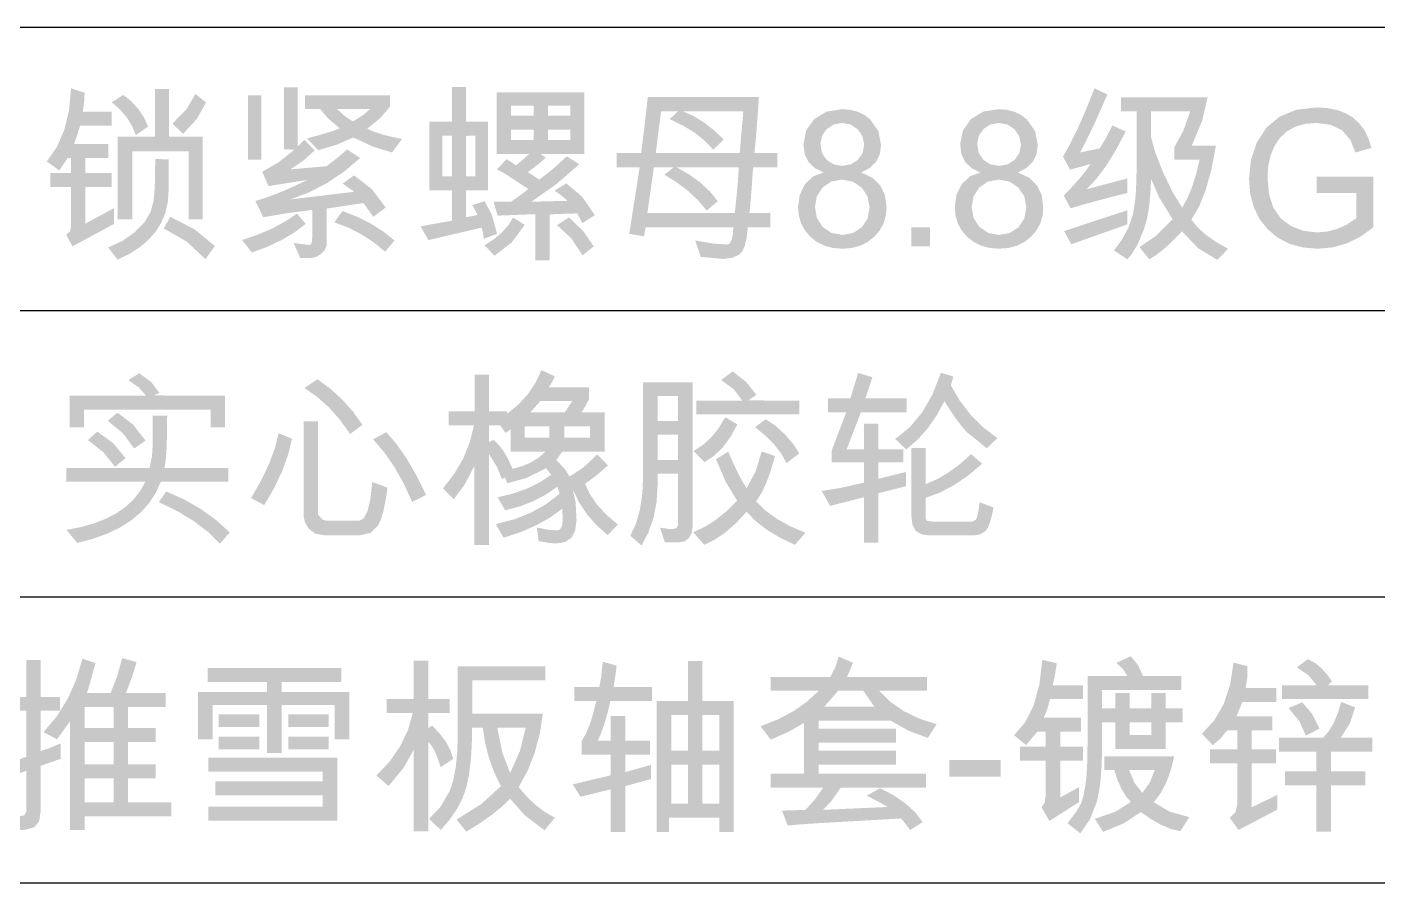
# Model space of a CAD drawing. Extents: x 3 to 592, y 5 to 207.
# Drawn here: x 418 to 435.48, y 93.98 to 105.06 of the extents above; entities that cross this region are included whole.
import ezdxf

# ---------------------------------------------------------------- set-up
doc = ezdxf.new("R2010")
doc.units = 0
doc.layers.get('0').update_dxf_attribs({"linetype": 'CONTINUOUS'})

msp = doc.modelspace()

# ---------------------------------------------------------------- hatches: boundary and pattern name
h = msp.add_hatch(color=7)
h.paths.add_polyline_path([(419.122689, 102.507772), (418.586356, 102.218384), (418.505328, 102.368866), (418.552456, 102.4069), (418.568166, 102.468085), (418.568166, 102.988983), (418.298622, 102.988983), (418.298622, 103.168679), (418.568166, 103.168679), (418.568166, 103.36381), (418.527376, 103.36381), (418.414928, 103.201201), (418.254525, 103.316956), (418.385077, 103.504757), (418.480799, 103.725062), (418.541794, 103.977924), (418.568166, 104.263393), (418.744004, 104.206618), (418.737803, 104.091827), (418.719199, 103.959673), (419.094025, 103.959673), (419.094025, 103.778875), (418.685575, 103.778875), (418.609507, 103.544608), (419.050479, 103.544608), (419.050479, 103.36381), (418.753374, 103.36381), (418.753374, 103.168679), (419.094025, 103.168679), (419.094025, 102.988983), (418.753374, 102.988983), (418.753374, 102.512733), (419.122689, 102.712824)])
h.paths.add_polyline_path([(420.273075, 102.566752), (420.088418, 102.566752), (420.088418, 103.448145), (419.35916, 103.448145), (419.35916, 102.566752), (419.1734, 102.566752), (419.1734, 103.636661), (419.653509, 103.636661), (419.653509, 104.256227), (419.837615, 104.256227), (419.837615, 103.636661), (420.273075, 103.636661)])
h.paths.add_polyline_path([(420.314967, 104.080389), (420.196869, 103.868309), (420.018414, 103.675246), (419.879507, 103.806435), (420.060099, 103.989921), (420.178266, 104.191184)])
h.paths.add_polyline_path([(419.565315, 103.768953), (419.405462, 103.658158), (419.36009, 103.772691), (419.293428, 103.881538), (419.205474, 103.984805), (419.09623, 104.082594), (419.245058, 104.179057), (419.351297, 104.092654), (419.44012, 103.995502), (419.511476, 103.887602)])
h.paths.add_polyline_path([(419.830449, 102.937169), (419.820141, 102.790847), (419.78922, 102.654499), (419.737693, 102.528124), (419.665567, 102.411723), (419.572847, 102.305295), (419.459542, 102.208841), (419.325655, 102.122361), (419.171196, 102.045854), (419.048275, 102.204053), (419.234241, 102.289767), (419.396643, 102.405246), (419.522182, 102.535057), (419.597285, 102.664869), (419.635663, 102.807151), (419.651304, 102.974652), (419.65847, 103.349478), (419.830449, 103.344517)])
h.paths.add_polyline_path([(420.429069, 102.223345), (420.307802, 102.05302), (420.066231, 102.278673), (419.767611, 102.450997), (419.853049, 102.600376), (420.164417, 102.440386)])
h = msp.add_hatch(color=7)
h.paths.add_polyline_path([(422.640002, 102.722195), (422.479599, 102.600376), (422.352268, 102.77897), (421.874364, 102.707863), (421.874364, 102.223345), (421.84701, 102.163814), (421.794438, 102.114204), (421.737318, 102.0812), (421.696322, 102.070107), (421.533162, 102.070107), (421.447724, 102.263033), (421.537339, 102.25082), (421.602822, 102.242224), (421.644223, 102.237143), (421.661595, 102.235472), (421.682197, 102.259519), (421.689156, 102.331935), (421.689156, 102.689673), (421.386401, 102.651708), (421.056361, 102.595967), (420.953283, 102.805428), (421.101379, 102.852437), (421.263687, 102.914018), (421.440153, 102.990068), (421.630727, 103.080485), (421.124711, 102.998354), (421.041478, 103.184113), (421.248528, 103.302762), (421.459299, 103.470194), (421.324251, 103.474604), (421.324251, 104.277724), (421.498987, 104.277724), (421.498987, 103.507125), (421.58663, 103.596422), (421.721126, 103.460272), (421.583805, 103.335009), (421.406382, 103.215533), (421.874364, 103.25522), (422.024501, 103.372284), (422.141152, 103.472399), (422.308722, 103.361605), (422.101301, 103.18612), (421.881737, 103.038386), (421.65008, 102.918453), (421.406382, 102.826375), (422.234308, 102.925042), (422.083275, 103.030875), (422.231552, 103.13726), (422.462649, 102.956599)])
h.paths.add_polyline_path([(422.851118, 103.608549), (422.722133, 103.433814), (422.477394, 103.50809), (422.221079, 103.627842), (422.016853, 103.5382), (421.766326, 103.463028), (421.621356, 103.615715), (421.783922, 103.659631), (421.908608, 103.696261), (421.995365, 103.725553), (422.044138, 103.747455), (421.890763, 103.87768), (421.791131, 103.997156), (421.594347, 103.997156), (421.594347, 104.174096), (422.696226, 104.174096), (422.696226, 104.028024), (422.57048, 103.879609), (422.401326, 103.74029), (422.482768, 103.703815), (422.584881, 103.669665), (422.707664, 103.637893)])
h.paths.add_polyline_path([(422.440462, 103.997156), (422.007207, 103.997156), (422.113936, 103.901658), (422.216118, 103.835099), (422.358676, 103.925636)])
h.paths.add_polyline_path([(421.032107, 103.342312), (420.857372, 103.342312), (420.857372, 104.174096), (421.032107, 104.174096)])
h.paths.add_polyline_path([(422.754104, 102.294452), (422.633388, 102.149482), (422.481157, 102.272774), (422.320504, 102.377203), (422.151479, 102.462719), (421.974134, 102.52927), (422.080519, 102.675342), (422.27359, 102.600402), (422.450177, 102.511975), (422.610331, 102.410009)])
h.paths.add_polyline_path([(421.605371, 102.509977), (421.459842, 102.399923), (421.295244, 102.301342), (421.111525, 102.214336), (420.908635, 102.139009), (420.781304, 102.300515), (420.986882, 102.370588), (421.173701, 102.450997), (421.341813, 102.541741), (421.49127, 102.64282)])
h = msp.add_hatch(color=7)
h.paths.add_polyline_path([(424.081439, 102.380993), (423.90946, 102.317052), (423.896575, 102.400974), (423.88245, 102.460919), (423.192329, 102.300515), (423.090354, 102.477455), (423.496048, 102.551318), (423.496048, 102.944335), (423.206109, 102.944335), (423.206109, 103.830689), (423.496048, 103.830689), (423.496048, 104.280481), (423.677949, 104.280481), (423.677949, 103.830689), (423.965133, 103.830689), (423.965133, 102.944335), (423.677949, 102.944335), (423.677949, 102.595967), (423.775032, 102.61333), (423.826226, 102.625732), (423.791086, 102.700146), (423.758427, 102.751409), (423.921035, 102.803224), (424.01488, 102.622907)])
h.paths.add_polyline_path([(423.798114, 103.125133), (423.798114, 103.650993), (423.677949, 103.648237), (423.677949, 103.125133)])
h.paths.add_polyline_path([(423.496048, 103.125133), (423.496048, 103.650993), (423.37423, 103.650993), (423.37423, 103.125133)])
h.paths.add_polyline_path([(425.346478, 102.623527), (425.186074, 102.519899), (425.165817, 102.553523), (425.118275, 102.645025), (424.761087, 102.633449), (424.761087, 102.037586), (424.578084, 102.037586), (424.578084, 102.635654), (424.088605, 102.616362), (424.035137, 102.796058), (424.262238, 102.796058), (424.347814, 102.856623), (424.413546, 102.904372), (424.459435, 102.939305), (424.48548, 102.961422), (424.468005, 102.972068), (424.432908, 102.994909), (424.380137, 103.029945), (424.309642, 103.077178), (424.172734, 103.165165), (424.079234, 103.215533), (424.20436, 103.347273), (424.327281, 103.267347), (424.438971, 103.360433), (424.49485, 103.413419), (424.077029, 103.413419), (424.077029, 104.211579), (425.211982, 104.211579), (425.211982, 103.413419), (424.640922, 103.413419), (424.712029, 103.36877), (424.682677, 103.34015), (424.634308, 103.298973), (424.566922, 103.24529), (424.480519, 103.179152), (424.626591, 103.08269), (424.796158, 103.212983), (424.98433, 103.384204), (425.144182, 103.280576), (424.833159, 103.012272), (424.524616, 102.796058), (424.9937, 102.808185), (424.893999, 102.891349), (424.826131, 102.939374), (424.977164, 103.033632), (425.182905, 102.859999)])
h.paths.add_polyline_path([(425.03008, 103.907859), (425.03008, 104.040151), (424.738488, 104.040151), (424.738488, 103.907859)])
h.paths.add_polyline_path([(424.556587, 103.907859), (424.556587, 104.040151), (424.259482, 104.040151), (424.259482, 103.907859)])
h.paths.add_polyline_path([(425.03008, 103.594218), (425.03008, 103.72706), (424.738488, 103.72706), (424.738488, 103.594218)])
h.paths.add_polyline_path([(424.556587, 103.594218), (424.556587, 103.72706), (424.259482, 103.72706), (424.259482, 103.594218)])
h.paths.add_polyline_path([(425.332146, 102.218384), (425.186074, 102.102629), (425.04014, 102.324769), (424.856999, 102.492338), (425.011339, 102.593211), (425.194067, 102.418613)])
h.paths.add_polyline_path([(424.439178, 102.496748), (424.269679, 102.268476), (424.047264, 102.097668), (423.919382, 102.232716), (424.041028, 102.312108), (424.143037, 102.398218), (424.22541, 102.49115), (424.288145, 102.591006)])
h = msp.add_hatch(color=7)
h.paths.add_polyline_path([(432.235971, 102.909057), (432.01769, 102.854177), (431.82256, 102.80281), (431.650581, 102.754958), (431.501753, 102.710619), (431.414109, 102.875433), (431.527909, 102.994702), (431.623778, 103.102809), (431.701766, 103.199754), (431.761926, 103.285537), (431.496792, 103.210572), (431.404739, 103.379795), (431.501262, 103.553746), (431.601454, 103.758962), (431.705263, 103.995494), (431.812638, 104.263393), (431.978003, 104.184018), (431.876613, 103.951999), (431.784113, 103.749591), (431.7005, 103.576846), (431.625776, 103.433814), (431.880437, 103.487833), (431.959468, 103.618815), (432.0447, 103.783284), (432.214474, 103.705012), (432.0925, 103.471116), (431.967943, 103.268794), (431.840698, 103.097995), (431.710663, 102.958666), (432.235971, 103.097573)])
h.paths.add_polyline_path([(433.5418, 102.188067), (433.400689, 102.043649), (433.153814, 102.193855), (432.943732, 102.413514), (432.826745, 102.29173), (432.717251, 102.190823), (432.615302, 102.110587), (432.52095, 102.050815), (432.394721, 102.208462), (432.613967, 102.359013), (432.822464, 102.569508), (432.650485, 102.848974), (432.544652, 103.090407), (432.534317, 102.89848), (432.518194, 102.727018), (432.491322, 102.57602), (432.453701, 102.445485), (432.370192, 102.242707), (432.291644, 102.114756), (432.237625, 102.050815), (432.063441, 102.16657), (432.167965, 102.306716), (432.249752, 102.457612), (432.306734, 102.624216), (432.338497, 102.811492), (432.34686, 102.920942), (432.352898, 103.051684), (432.356558, 103.203716), (432.35779, 103.377039), (432.35779, 103.966839), (432.156596, 103.966839), (432.156596, 104.146535), (433.274461, 104.146535), (433.205766, 103.845641), (433.070511, 103.522008), (433.383602, 103.522008), (433.324062, 103.21195), (433.251241, 102.94902), (433.165088, 102.733219), (433.06555, 102.564547), (433.149266, 102.462237), (433.256546, 102.365352), (433.387391, 102.273945)])
h.paths.add_polyline_path([(433.172486, 103.342312), (432.845615, 103.342312), (432.845615, 103.502716), (432.958063, 103.706459), (433.050667, 103.966839), (432.541896, 103.966839), (432.541896, 103.638866), (432.59812, 103.434641), (432.695685, 103.184113), (432.81709, 102.931174), (432.945937, 102.71999), (433.013426, 102.840715), (433.073681, 102.984642), (433.126701, 103.151824)])
h.paths.add_polyline_path([(432.235971, 102.502811), (431.511674, 102.245945), (431.418519, 102.41627), (431.66151, 102.49698), (431.878715, 102.56875), (432.070185, 102.631529), (432.235971, 102.685264)])
h = msp.add_hatch(color=7)
h.paths.add_polyline_path([(427.706239, 103.240889), (427.394252, 103.240889), (427.380712, 103.044613), (427.368207, 102.880738), (427.356735, 102.749213), (427.346296, 102.649986), (427.618045, 102.649986), (427.618045, 102.463124), (427.325901, 102.463124), (427.310484, 102.331228), (427.287316, 102.228995), (427.256293, 102.156321), (427.217312, 102.113102), (427.123536, 102.070176), (427.014464, 102.055776), (426.71791, 102.082234), (426.64515, 102.294452), (426.873767, 102.255522), (427.063522, 102.242638), (427.091841, 102.256392), (427.113959, 102.29769), (427.129875, 102.366584), (427.13959, 102.463124), (426.002984, 102.463124), (425.981487, 102.349573), (425.791318, 102.380993), (425.925814, 103.240889), (425.62926, 103.240889), (425.62926, 103.428853), (425.945107, 103.428853), (425.9901, 103.778117), (426.030545, 104.152599), (427.469217, 104.152599), (427.452267, 103.90518), (427.436971, 103.702049), (427.423328, 103.543256), (427.411339, 103.428853), (427.706239, 103.428853)])
h.paths.add_polyline_path([(427.267472, 103.964634), (426.490259, 103.964634), (426.62379, 103.904698), (426.755669, 103.824143), (426.885893, 103.723021), (427.014464, 103.601383), (426.878314, 103.470194), (426.769897, 103.583882), (426.639776, 103.687648), (426.48795, 103.781493), (426.314421, 103.865415), (426.421357, 103.964634), (426.202524, 103.964634), (426.135276, 103.428853), (427.22117, 103.428853)])
h.paths.add_polyline_path([(427.20739, 103.240889), (426.406474, 103.240889), (426.570495, 103.146536), (426.713639, 103.042106), (426.835905, 102.927652), (426.937294, 102.803224), (426.793978, 102.682507), (426.684028, 102.81231), (426.555991, 102.932966), (426.409971, 103.044423), (426.24607, 103.146631), (426.367338, 103.240889), (426.10992, 103.240889), (426.025584, 102.649986), (427.158331, 102.649986), (427.18057, 102.874167), (427.19609, 103.047343), (427.204995, 103.169566)])
h = msp.add_hatch(color=7)
h.dxf.hatch_style = 2
h.paths.add_polyline_path([(435.421453, 102.465329), (435.253178, 102.343872), (435.077357, 102.257245), (434.893889, 102.205344), (434.702668, 102.188067), (434.511888, 102.203484), (434.340589, 102.249803), (434.188824, 102.327129), (434.056644, 102.435563), (433.949252, 102.569732), (433.872607, 102.724262), (433.826658, 102.899256), (433.811353, 103.094816), (433.836296, 103.337007), (433.911675, 103.562247), (434.036111, 103.754208), (434.207677, 103.897386), (434.424718, 103.986683), (434.685581, 104.016448), (434.824789, 104.008197), (434.949682, 103.983513), (435.060209, 103.942499), (435.156319, 103.885259), (435.237649, 103.811689), (435.304664, 103.721686), (435.357314, 103.615353), (435.395546, 103.492794), (435.18884, 103.433814), (435.120696, 103.600419), (435.014105, 103.719895), (434.869067, 103.791828), (434.685581, 103.815806), (434.537778, 103.80361), (434.409353, 103.767023), (434.300255, 103.706045), (434.210433, 103.620676), (434.140343, 103.515566), (434.090406, 103.395367), (434.06052, 103.260078), (434.050581, 103.109699), (434.069736, 102.893072), (434.127751, 102.716132), (434.224145, 102.578397), (434.358159, 102.479109), (434.517322, 102.419095), (434.690542, 102.399183), (434.824599, 102.410552), (434.953954, 102.444658), (435.078658, 102.501502), (435.198762, 102.581084), (435.198762, 102.909057), (434.685581, 102.909057), (434.685581, 103.120172), (435.421453, 103.120172)])
h = msp.add_hatch(color=7)
h.paths.add_polyline_path([(428.794898, 103.174743), (428.937508, 103.106435), (429.0395, 103.008207), (429.100771, 102.880109), (429.121218, 102.722195), (429.111193, 102.612839), (429.081117, 102.51294), (429.030991, 102.422446), (428.960814, 102.341305), (428.874928, 102.274109), (428.777673, 102.226239), (428.669049, 102.197593), (428.549056, 102.188067), (428.427712, 102.197688), (428.318304, 102.226583), (428.220782, 102.274806), (428.135094, 102.342408), (428.065003, 102.424349), (428.015067, 102.516316), (427.98518, 102.618205), (427.975241, 102.729912), (427.997566, 102.886595), (428.064538, 103.022607), (428.16982, 103.12348), (428.306522, 103.174743), (428.192213, 103.232267), (428.110565, 103.309722), (428.061575, 103.411464), (428.045246, 103.537442), (428.079628, 103.716725), (428.183049, 103.863762), (428.342075, 103.96174), (428.544095, 103.9944), (428.651987, 103.985933), (428.749079, 103.960569), (428.835318, 103.918358), (428.910654, 103.859352), (429.015109, 103.709973), (429.050111, 103.532481), (429.034109, 103.412704), (428.98617, 103.313856), (428.906399, 103.235988)])
h.paths.add_polyline_path([(428.549056, 103.260181), (428.659368, 103.279611), (428.75025, 103.337902), (428.811021, 103.42527), (428.831279, 103.532481), (428.810608, 103.64238), (428.748596, 103.733675), (428.65675, 103.795204), (428.5463, 103.815806), (428.434679, 103.795549), (428.344556, 103.734777), (428.285024, 103.646721), (428.265181, 103.544608), (428.285507, 103.426855), (428.34676, 103.3368), (428.438193, 103.279267)])
h.paths.add_polyline_path([(428.549056, 102.366661), (428.687136, 102.39119), (428.800411, 102.465329), (428.876065, 102.579086), (428.901283, 102.722195), (428.875307, 102.865993), (428.797655, 102.981266), (428.682244, 103.057196), (428.544095, 103.08269), (428.403122, 103.056645), (428.291088, 102.97851), (428.218189, 102.863582), (428.194074, 102.727156), (428.218947, 102.586114), (428.293844, 102.47029), (428.407601, 102.39243)])
h = msp.add_hatch(color=7)
h.paths.add_polyline_path([(430.823162, 103.174743), (430.965772, 103.106435), (431.067764, 103.008207), (431.129035, 102.880109), (431.149481, 102.722195), (431.139456, 102.612839), (431.10938, 102.51294), (431.059254, 102.422446), (430.989078, 102.341305), (430.903192, 102.274109), (430.805936, 102.226239), (430.697313, 102.197593), (430.57732, 102.188067), (430.455975, 102.197688), (430.346567, 102.226583), (430.249045, 102.274806), (430.163357, 102.342408), (430.093267, 102.424349), (430.04333, 102.516316), (430.013444, 102.618205), (430.003505, 102.729912), (430.025829, 102.886595), (430.092802, 103.022607), (430.198084, 103.12348), (430.334785, 103.174743), (430.220477, 103.232267), (430.138828, 103.309722), (430.089839, 103.411464), (430.073509, 103.537442), (430.107891, 103.716725), (430.211313, 103.863762), (430.370339, 103.96174), (430.572359, 103.9944), (430.680251, 103.985933), (430.777342, 103.960569), (430.863582, 103.918358), (430.938917, 103.859352), (431.043372, 103.709973), (431.078375, 103.532481), (431.062372, 103.412704), (431.014434, 103.313856), (430.934662, 103.235988)])
h.paths.add_polyline_path([(430.57732, 103.260181), (430.687632, 103.279611), (430.778514, 103.337902), (430.839285, 103.42527), (430.859542, 103.532481), (430.838872, 103.64238), (430.77686, 103.733675), (430.685014, 103.795204), (430.574564, 103.815806), (430.462943, 103.795549), (430.372819, 103.734777), (430.313288, 103.646721), (430.293444, 103.544608), (430.31377, 103.426855), (430.375024, 103.3368), (430.466457, 103.279267)])
h.paths.add_polyline_path([(430.57732, 102.366661), (430.715399, 102.39119), (430.828674, 102.465329), (430.904328, 102.579086), (430.929546, 102.722195), (430.90357, 102.865993), (430.825918, 102.981266), (430.710507, 103.057196), (430.572359, 103.08269), (430.431386, 103.056645), (430.319351, 102.97851), (430.246453, 102.863582), (430.222337, 102.727156), (430.247211, 102.586114), (430.322107, 102.47029), (430.435864, 102.39243)])
h = msp.add_hatch(color=7)
h.dxf.hatch_style = 2
h.paths.add_polyline_path([(429.685156, 102.218384), (429.441519, 102.218384), (429.441519, 102.465329), (429.685156, 102.465329)])
h = msp.add_hatch(color=7)
h.paths.add_polyline_path([(420.561797, 99.877064), (420.374935, 99.877064), (420.374935, 100.104716), (418.737825, 100.104716), (418.737825, 99.877064), (418.549861, 99.877064), (418.549861, 100.284412), (419.540946, 100.284412), (419.446826, 100.39121), (419.310538, 100.48726), (419.451649, 100.576556), (419.606265, 100.462455), (419.712925, 100.321895), (419.63355, 100.289373), (420.561797, 100.284412)])
h.paths.add_polyline_path([(419.532126, 99.704534), (419.384952, 99.60311), (419.244117, 99.794451), (419.04375, 99.9614), (419.169427, 100.067233), (419.371654, 99.911308)])
h.paths.add_polyline_path([(420.602035, 99.171509), (419.730013, 99.171509), (419.664823, 99.028028), (419.579634, 98.897305), (419.474447, 98.779333), (419.349261, 98.674106), (419.204076, 98.581617), (419.038892, 98.50186), (418.85371, 98.434828), (418.648528, 98.380515), (418.50852, 98.549187), (418.698251, 98.586576), (418.87016, 98.635495), (419.024254, 98.695951), (419.160538, 98.76795), (419.279021, 98.851499), (419.379707, 98.946604), (419.462603, 99.053272), (419.527717, 99.171509), (418.50852, 99.171509), (418.50852, 99.351205), (419.583941, 99.351205), (419.615705, 99.502582), (419.626384, 99.687446), (419.626384, 100.027546), (419.812144, 100.027546), (419.809887, 99.776295), (419.803187, 99.579821), (419.792145, 99.438125), (419.776866, 99.351205), (420.602035, 99.351205)])
h.paths.add_polyline_path([(419.273055, 99.477984), (419.138008, 99.365536), (418.986217, 99.554948), (418.786883, 99.7117), (418.9076, 99.822494), (419.113892, 99.670703)])
h.paths.add_polyline_path([(420.62243, 98.516665), (420.493446, 98.371144), (420.340802, 98.522031), (420.158238, 98.662117), (419.945805, 98.791351), (419.703554, 98.909681), (419.800017, 99.047485), (420.033707, 98.942375), (420.248637, 98.818869), (420.444861, 98.676965)])
h = msp.add_hatch(color=7)
h.paths.add_polyline_path([(425.644553, 98.618089), (425.51171, 98.481938), (425.367016, 98.611121), (425.243819, 98.752241), (425.14212, 98.905246), (425.061918, 99.070085), (425.097403, 98.90665), (425.109323, 98.677069), (425.092907, 98.544269), (425.043728, 98.449348), (424.96189, 98.392357), (424.847495, 98.373349), (424.752411, 98.381066), (424.619292, 98.403666), (424.59559, 98.580606), (424.73863, 98.552356), (424.856866, 98.543123), (424.889104, 98.552115), (424.912194, 98.57909), (424.926087, 98.624049), (424.930729, 98.68699), (424.9288, 98.744317), (424.923563, 98.823141), (424.767922, 98.709771), (424.589596, 98.609476), (424.388635, 98.522306), (424.165091, 98.448314), (424.06477, 98.625254), (424.301672, 98.685699), (424.518006, 98.771051), (424.713877, 98.881208), (424.889388, 99.016066), (424.861827, 99.10867), (424.711035, 99.005214), (424.548048, 98.919741), (424.372865, 98.852252), (424.185486, 98.802746), (424.086818, 98.971418), (424.28256, 99.018047), (424.463781, 99.081936), (424.630429, 99.163189), (424.782452, 99.261908), (424.715755, 99.346244), (424.451654, 99.217742), (424.211944, 99.153319), (424.185486, 99.226079), (424.140837, 99.210094), (424.081857, 99.36278), (423.978229, 99.527043), (423.978229, 98.354056), (423.787508, 98.354056), (423.787508, 99.378766), (423.663072, 99.137816), (423.521271, 98.946062), (423.38016, 99.084968), (423.527137, 99.274818), (423.643159, 99.474746), (423.728279, 99.684699), (423.782548, 99.904625), (423.454574, 99.904625), (423.454574, 100.084321), (423.789713, 100.084321), (423.789713, 100.557264), (423.978229, 100.557264), (423.978229, 100.084321), (424.211944, 100.084321), (424.211944, 100.050697), (424.358387, 100.17286), (424.481006, 100.307839), (424.579751, 100.455634), (424.65457, 100.616244), (424.829305, 100.536318), (424.799884, 100.475477), (424.751033, 100.395207), (425.271931, 100.395207), (425.271931, 100.24252), (425.216534, 100.137445), (425.172712, 100.06999), (425.472022, 100.06999), (425.472022, 99.561218), (424.923563, 99.561218), (424.847495, 99.452628), (424.956085, 99.339078), (425.020026, 99.240411), (425.198275, 99.357061), (425.377765, 99.527043), (425.516671, 99.383727), (425.358059, 99.246956), (425.220117, 99.146153), (425.283567, 99.009537), (425.375491, 98.875919), (425.495837, 98.745402)])
h.paths.add_polyline_path([(425.054752, 100.21551), (424.640238, 100.21551), (424.511254, 100.06999), (424.956085, 100.06999)])
h.paths.add_polyline_path([(424.706384, 99.561218), (424.258798, 99.561218), (424.258798, 99.855016), (424.236404, 99.835447), (424.190447, 99.805957), (424.11934, 99.904625), (423.978229, 99.904625), (423.978229, 99.687446), (424.037209, 99.713904), (424.103355, 99.649834), (424.166193, 99.565972), (424.225725, 99.462369), (424.281949, 99.339078), (424.410511, 99.37495), (424.524139, 99.423896), (424.62278, 99.485968)])
h.paths.add_polyline_path([(425.284058, 99.742016), (425.284058, 99.890293), (424.951124, 99.890293), (424.951124, 99.742016)])
h.paths.add_polyline_path([(424.758199, 99.742016), (424.758199, 99.890293), (424.437391, 99.890293), (424.437391, 99.742016)])
h = msp.add_hatch(color=7)
h.paths.add_polyline_path([(427.993281, 100.043531), (426.659891, 100.043531), (426.659891, 100.220471), (427.255204, 100.220471), (427.146063, 100.367784), (426.980699, 100.489464), (427.13118, 100.600259), (427.305295, 100.463006), (427.437656, 100.297641), (427.331271, 100.225432), (427.993281, 100.220471)])
h.paths.add_polyline_path([(426.610282, 98.575645), (426.598362, 98.504814), (426.562877, 98.443904), (426.507963, 98.401737), (426.437751, 98.387681), (426.251992, 98.387681), (426.190807, 98.578401), (426.285754, 98.563794), (426.345147, 98.559108), (426.402956, 98.571993), (426.422317, 98.610923), (426.422317, 99.275137), (426.158285, 99.275137), (426.158285, 99.129616), (426.145272, 98.911972), (426.106264, 98.708901), (426.041316, 98.520506), (425.950477, 98.346891), (425.804956, 98.474773), (425.877708, 98.626176), (425.929738, 98.808327), (425.960993, 99.021173), (425.971423, 99.264664), (425.971423, 100.460801), (426.610282, 100.460801)])
h.paths.add_polyline_path([(426.422317, 99.959195), (426.422317, 100.282207), (426.158285, 100.282207), (426.158285, 99.959195)])
h.paths.add_polyline_path([(426.422317, 99.452628), (426.422317, 99.780602), (426.158285, 99.780602), (426.158285, 99.452628)])
h.paths.add_polyline_path([(427.19016, 99.914547), (427.101596, 99.752584), (427.0013, 99.617235), (426.889326, 99.508448), (426.765725, 99.42617), (426.622409, 99.570589), (426.744158, 99.64812), (426.853092, 99.74684), (426.94921, 99.866849), (427.032513, 100.008253)])
h.paths.add_polyline_path([(427.991076, 99.539169), (427.825712, 99.412941), (427.761211, 99.532313), (427.671854, 99.649826), (427.557588, 99.765478), (427.418363, 99.879269), (427.557821, 99.980693), (427.677572, 99.903316), (427.808073, 99.783358), (427.921485, 99.651342)])
h.paths.add_polyline_path([(428.071554, 98.511704), (427.934301, 98.356261), (427.739593, 98.449908), (427.570568, 98.552287), (427.427278, 98.663452), (427.309774, 98.783453), (427.174072, 98.637717), (427.037336, 98.517974), (426.899567, 98.424173), (426.760764, 98.356261), (426.619653, 98.519421), (426.764958, 98.586712), (426.908145, 98.677), (427.049161, 98.790335), (427.187955, 98.926769), (427.03961, 99.172198), (426.914001, 99.464755), (427.0722, 99.561218), (427.137924, 99.411572), (427.199462, 99.282647), (427.256763, 99.174497), (427.309774, 99.087173), (427.425667, 99.304283), (427.506007, 99.565628), (427.677435, 99.504443), (427.624311, 99.318924), (427.565814, 99.159244), (427.501941, 99.025402), (427.432695, 98.917398), (427.555694, 98.798741), (427.703135, 98.691607), (427.875071, 98.595945)])
h = msp.add_hatch(color=7)
h.paths.add_polyline_path([(430.554227, 99.737056), (430.418077, 99.605866), (430.166172, 99.809816), (430.102317, 99.879794), (430.031537, 99.970702), (429.953937, 100.08259), (429.869618, 100.21551), (429.766799, 100.026383), (429.650234, 99.859219), (429.520027, 99.714068), (429.37628, 99.590983), (429.232964, 99.726031), (429.420653, 99.877331), (429.581883, 100.070747), (429.716656, 100.306228), (429.824969, 100.583722), (429.984271, 100.534113), (429.953954, 100.418358), (430.070226, 100.218887), (430.209029, 100.038846), (430.370362, 99.878236)])
h.paths.add_polyline_path([(429.381241, 100.06999), (428.788133, 100.06999), (428.605681, 99.59374), (428.827821, 99.59374), (428.827821, 99.923918), (429.01358, 99.923918), (429.01358, 99.59374), (429.338798, 99.59374), (429.338798, 99.423414), (429.01358, 99.423414), (429.01358, 99.210094), (429.374075, 99.299391), (429.374075, 99.114733), (429.01358, 99.023232), (429.01358, 98.385476), (428.827821, 98.385476), (428.827821, 98.971418), (428.391258, 98.860623), (428.281567, 99.052446), (428.528235, 99.093029), (428.827821, 99.160484), (428.827821, 99.423414), (428.410551, 99.423414), (428.410551, 99.575549), (428.598515, 100.06999), (428.363698, 100.06999), (428.363698, 100.250788), (428.653086, 100.250788), (428.753958, 100.580966), (428.938615, 100.524191), (428.847113, 100.250788), (429.381241, 100.250788)])
h.paths.add_polyline_path([(430.505169, 98.840228), (430.48213, 98.727384), (430.456869, 98.638621), (430.429437, 98.574043), (430.399887, 98.533753), (430.330572, 98.491309), (430.245547, 98.476977), (429.677795, 98.476977), (429.574787, 98.491722), (429.500304, 98.535406), (429.455173, 98.619191), (429.440221, 98.754239), (429.440221, 99.610276), (429.625981, 99.610276), (429.625981, 99.141192), (429.773172, 99.204857), (429.920467, 99.290847), (430.067969, 99.399161), (430.215781, 99.529799), (430.359097, 99.405224), (430.173079, 99.250203), (429.988818, 99.125), (429.806418, 99.029665), (429.625981, 98.964252), (429.625981, 98.696361), (429.64424, 98.667353), (429.699292, 98.657776), (430.232317, 98.657776), (430.27862, 98.682029), (430.295638, 98.726265), (430.312244, 98.811014), (430.326575, 98.906374)])
h = msp.add_hatch(color=7)
h.paths.add_polyline_path([(422.338363, 99.909586), (422.180165, 99.791075), (422.048889, 99.97338), (421.906349, 100.13331), (421.752439, 100.270813), (421.587057, 100.385836), (421.757934, 100.499386), (421.930636, 100.3701), (422.084942, 100.228671), (422.220851, 100.075149)])
h.paths.add_polyline_path([(422.66358, 99.094339), (422.638664, 98.929379), (422.610182, 98.793306), (422.578082, 98.686069), (422.542313, 98.607615), (422.444817, 98.511153), (422.303086, 98.479182), (421.859357, 98.479182), (421.730442, 98.50068), (421.643281, 98.565172), (421.593672, 98.649094), (421.577135, 98.728883), (421.577135, 99.954234), (421.765651, 99.954234), (421.765651, 98.748175), (421.813607, 98.688644), (421.862113, 98.667698), (422.29592, 98.667698), (422.356795, 98.699022), (422.405474, 98.79303), (422.441957, 98.949774), (422.466245, 99.169304)])
h.paths.add_polyline_path([(423.162982, 99.002837), (422.982183, 98.912437), (422.872741, 99.149951), (422.751982, 99.363952), (422.619957, 99.554491), (422.476719, 99.721621), (422.549376, 99.761498), (422.601982, 99.79011), (422.634538, 99.807353), (422.647044, 99.813123), (422.776649, 99.665122), (422.90584, 99.48074), (423.034617, 99.259979)])
h.paths.add_polyline_path([(421.426653, 99.728787), (421.377569, 99.52383), (421.301459, 99.312413), (421.198373, 99.094485), (421.068363, 98.869994), (420.898589, 98.961496), (421.029951, 99.192584), (421.132993, 99.409565), (421.207718, 99.612386), (421.254123, 99.800996)])
h = msp.add_hatch(color=7)
h.paths.add_polyline_path([(419.864046, 94.841955), (418.745079, 94.841955), (418.745079, 94.664464), (418.554359, 94.664464), (418.554359, 96.071716), (418.386789, 95.840206), (418.212054, 95.931708), (418.383637, 96.136967), (418.524731, 96.364136), (418.635439, 96.613217), (418.715865, 96.884208), (418.883434, 96.825228), (418.843643, 96.675685), (418.811914, 96.561127), (418.788246, 96.481605), (418.77264, 96.437172), (419.079116, 96.437172), (419.163452, 96.650148), (419.229598, 96.889169), (419.416459, 96.839559), (419.357824, 96.646841), (419.278104, 96.437172), (419.791837, 96.437172), (419.791837, 96.257476), (419.305665, 96.257476), (419.305665, 95.986278), (419.663955, 95.986278), (419.663955, 95.804928), (419.305665, 95.804928), (419.305665, 95.51554), (419.663955, 95.51554), (419.663955, 95.336395), (419.305665, 95.336395), (419.305665, 95.022754), (419.864046, 95.022754)])
h.paths.add_polyline_path([(419.117701, 95.986278), (419.117701, 96.257476), (418.745079, 96.257476), (418.745079, 95.986278)])
h.paths.add_polyline_path([(419.117701, 95.51554), (419.117701, 95.804928), (418.745079, 95.804928), (418.745079, 95.51554)])
h.paths.add_polyline_path([(419.117701, 95.022754), (419.117701, 95.336395), (418.745079, 95.336395), (418.745079, 95.022754)])
h.paths.add_polyline_path([(418.436399, 95.588301), (418.176776, 95.496248), (418.176776, 94.92133), (418.155279, 94.777532), (418.090787, 94.700293), (417.970484, 94.668116), (417.781555, 94.659503), (417.710448, 94.849121), (417.803879, 94.84168), (417.875813, 94.839199), (417.960424, 94.854564), (417.988812, 94.900935), (417.988812, 95.432858), (417.850043, 95.379114), (417.745175, 95.343561), (417.633278, 95.499004), (417.827995, 95.556537), (417.988812, 95.612003), (417.988812, 96.207867), (417.696117, 96.207867), (417.696117, 96.387563), (417.988812, 96.387563), (417.988812, 96.864915), (418.176776, 96.864915), (418.176776, 96.387563), (418.424272, 96.387563), (418.424272, 96.207867), (418.176776, 96.207867), (418.176776, 95.686968), (418.297079, 95.72824), (418.431438, 95.785636)])
h = msp.add_hatch(color=7)
h.paths.add_polyline_path([(423.513643, 95.585545), (423.351034, 95.479711), (423.314559, 95.591961), (423.275449, 95.684005), (423.233754, 95.755896), (423.189528, 95.807684), (423.189528, 94.647376), (423.002666, 94.647376), (423.002666, 95.706261), (422.877402, 95.478058), (422.676898, 95.234972), (422.520353, 95.371122), (422.692418, 95.554453), (422.828206, 95.750496), (422.927615, 95.959148), (422.990539, 96.180306), (422.651542, 96.180306), (422.651542, 96.361104), (423.002666, 96.361104), (423.002666, 96.857749), (423.189528, 96.857749), (423.189528, 96.361104), (423.468994, 96.361104), (423.468994, 96.180306), (423.189528, 96.180306), (423.189528, 95.983522), (423.239137, 96.017146), (423.3397, 95.913897), (423.418971, 95.807547), (423.476952, 95.698096)])
h.paths.add_polyline_path([(424.829394, 94.824868), (424.696551, 94.662259), (424.44244, 94.852497), (424.249515, 95.069607), (424.144405, 94.968003), (424.015111, 94.863246), (423.861632, 94.755285), (423.683968, 94.644069), (423.556086, 94.800614), (423.880545, 95.004839), (424.131004, 95.232216), (424.045324, 95.407898), (423.977628, 95.592573), (423.927915, 95.786135), (423.896186, 95.988483), (423.758382, 95.988483), (423.753637, 95.756042), (423.739434, 95.549853), (423.715827, 95.369916), (423.682866, 95.21623), (423.634075, 95.076179), (423.562908, 94.937936), (423.469313, 94.801449), (423.353239, 94.666669), (423.200552, 94.80778), (423.34938, 94.966185), (423.468443, 95.172133), (423.514108, 95.306087), (423.546853, 95.478953), (423.566577, 95.690784), (423.573174, 95.94163), (423.573174, 96.783335), (424.706473, 96.783335), (424.706473, 96.600883), (423.761138, 96.600883), (423.761138, 96.17314), (424.673951, 96.17314), (424.632618, 95.90711), (424.566533, 95.659683), (424.475746, 95.43086), (424.360309, 95.22064), (424.471431, 95.092293), (424.586583, 94.98348), (424.70587, 94.894303)])
h.paths.add_polyline_path([(424.451811, 95.988483), (424.08415, 95.988483), (424.148643, 95.66926), (424.249515, 95.402541), (424.376501, 95.687451)])
h = msp.add_hatch(color=7)
h.paths.add_polyline_path([(427.143395, 94.641313), (426.956533, 94.641313), (426.956533, 94.824868), (426.303894, 94.824868), (426.303894, 94.641313), (426.146247, 94.641313), (426.146247, 96.333544), (426.55139, 96.333544), (426.55139, 96.851686), (426.738252, 96.851686), (426.738252, 96.333544), (427.143395, 96.333544)])
h.paths.add_polyline_path([(426.956533, 95.691929), (426.956533, 96.153848), (426.738252, 96.153848), (426.738252, 95.691929)])
h.paths.add_polyline_path([(426.55139, 95.691929), (426.55139, 96.153848), (426.334211, 96.153848), (426.334211, 95.691929)])
h.paths.add_polyline_path([(426.956533, 95.005666), (426.956533, 95.511131), (426.738252, 95.511131), (426.738252, 95.005666)])
h.paths.add_polyline_path([(426.55139, 95.005666), (426.55139, 95.511131), (426.334211, 95.511131), (426.334211, 95.005666)])
h.paths.add_polyline_path([(426.086716, 96.333544), (425.548178, 96.333544), (425.506217, 96.164476), (425.464669, 96.022796), (425.423535, 95.908608), (425.382814, 95.822016), (425.552588, 95.822016), (425.552588, 96.138965), (425.741104, 96.138965), (425.741104, 95.822016), (426.059155, 95.822016), (426.059155, 95.64232), (425.741104, 95.64232), (425.741104, 95.414668), (426.072384, 95.508374), (426.072384, 95.324269), (425.741104, 95.234972), (425.741104, 94.641313), (425.552588, 94.641313), (425.552588, 95.192528), (425.160674, 95.096065), (425.059801, 95.256469), (425.274155, 95.307129), (425.427738, 95.343423), (425.520549, 95.365455), (425.552588, 95.373327), (425.552588, 95.64232), (425.177762, 95.64232), (425.177762, 95.822016), (425.229111, 95.908608), (425.277256, 96.022796), (425.322094, 96.164476), (425.363521, 96.333544), (425.081299, 96.333544), (425.081299, 96.514342), (425.403209, 96.514342), (425.427118, 96.643051), (425.448959, 96.84452), (425.627553, 96.792706), (425.624143, 96.753553), (425.616391, 96.694039), (425.604299, 96.614267), (425.587866, 96.514342), (426.086716, 96.514342)])
h = msp.add_hatch(color=7)
h.paths.add_polyline_path([(429.768282, 96.035336), (429.654732, 95.857294), (429.405996, 95.950311), (429.176277, 96.078882), (428.24307, 96.078882), (428.24307, 95.977459), (429.242423, 95.977459), (429.242423, 95.797762), (428.24307, 95.797762), (428.24307, 95.691929), (429.242423, 95.691929), (429.242423, 95.511131), (428.24307, 95.511131), (428.24307, 95.392619), (429.633235, 95.392619), (429.633235, 95.212923), (428.526394, 95.212923), (428.406918, 95.041082), (428.299845, 94.926291), (429.133834, 94.963774), (429.028483, 95.024959), (428.864841, 95.109295), (429.037371, 95.20686), (429.217834, 95.11156), (429.369823, 95.0067), (429.49339, 94.892228), (429.588586, 94.768092), (429.425978, 94.664464), (429.346189, 94.771537), (429.308569, 94.814946), (428.538521, 94.770848), (428.314866, 94.758558), (428.124283, 94.746526), (427.966773, 94.734804), (427.842336, 94.723444), (427.767922, 94.916369), (428.071642, 94.926291), (428.197319, 95.065886), (428.299845, 95.212923), (427.622953, 95.212923), (427.622953, 95.392619), (428.054554, 95.392619), (428.054554, 96.052424), (427.855703, 95.937633), (427.622953, 95.835245), (427.489558, 96.007775), (427.716435, 96.097813), (427.917577, 96.204284), (428.093087, 96.327291), (428.24307, 96.466938), (427.622953, 96.466938), (427.622953, 96.646634), (428.393551, 96.646634), (428.459628, 96.774378), (428.502141, 96.909564), (428.686798, 96.830189), (428.64339, 96.722702), (428.61073, 96.646634), (429.642605, 96.646634), (429.642605, 96.466938), (429.025244, 96.466938), (429.172427, 96.322761), (429.345294, 96.202768), (429.543895, 96.10696)])
h.paths.add_polyline_path([(428.964059, 96.259681), (428.820743, 96.466938), (428.494975, 96.466938), (428.314176, 96.259681)])
h = msp.add_hatch(color=7)
h.paths.add_polyline_path([(432.951462, 96.05959), (432.734284, 96.05959), (432.734284, 95.713427), (432.07944, 95.713427), (432.07944, 96.05959), (431.909666, 96.05959), (431.909666, 95.736578), (431.905437, 95.519226), (431.892785, 95.329367), (431.871761, 95.167), (431.842417, 95.032124), (431.755532, 94.808676), (431.628546, 94.62202), (431.462079, 94.753761), (431.577352, 94.904243), (431.638468, 95.008422), (431.669749, 95.112533), (431.696896, 95.262532), (431.707749, 95.359469), (431.7155, 95.478264), (431.720151, 95.618867), (431.721701, 95.781226), (431.721701, 96.657658), (432.237639, 96.657658), (432.180174, 96.749367), (432.095425, 96.827433), (432.282287, 96.914525), (432.377785, 96.795462), (432.43773, 96.659863), (432.934375, 96.659863), (432.934375, 96.479065), (431.909666, 96.479065), (431.909666, 96.240388), (432.07944, 96.240388), (432.07944, 96.437172), (432.267955, 96.437172), (432.267955, 96.240388), (432.546319, 96.240388), (432.546319, 96.437172), (432.734284, 96.437172), (432.734284, 96.240388), (432.951462, 96.240388)])
h.paths.add_polyline_path([(432.546319, 95.894225), (432.546319, 96.05959), (432.267955, 96.05959), (432.267955, 95.894225)])
h.paths.add_polyline_path([(431.664926, 95.562945), (431.368372, 95.562945), (431.368372, 95.086695), (431.613112, 95.22064), (431.613112, 95.027715), (431.228363, 94.782424), (431.12694, 94.958813), (431.167868, 95.022754), (431.18151, 95.121421), (431.18151, 95.562945), (430.849679, 95.562945), (430.849679, 95.743743), (431.18151, 95.743743), (431.18151, 95.938874), (431.072921, 95.938874), (430.926849, 95.765241), (430.771406, 95.89202), (430.91641, 96.061829), (431.025654, 96.28104), (431.099138, 96.549655), (431.136862, 96.867671), (431.324826, 96.823023), (431.293958, 96.636712), (431.276595, 96.567535), (431.270807, 96.538045), (431.664926, 96.538045), (431.664926, 96.3589), (431.235529, 96.3589), (431.196944, 96.212896), (431.153398, 96.11857), (431.638468, 96.11857), (431.638468, 95.938874), (431.368372, 95.938874), (431.368372, 95.743743), (431.664926, 95.743743)])
h.paths.add_polyline_path([(433.038554, 94.832033), (432.922799, 94.650132), (432.807061, 94.677417), (432.683158, 94.727854), (432.551194, 94.801441), (432.411271, 94.898179), (432.190372, 94.751763), (431.923997, 94.641313), (431.815408, 94.810536), (432.079647, 94.901349), (432.282287, 95.027715), (432.21894, 95.102137), (432.162053, 95.195629), (432.111677, 95.30824), (432.067864, 95.440024), (431.937226, 95.440024), (431.937226, 95.616964), (432.842873, 95.616964), (432.79689, 95.432066), (432.737522, 95.271765), (432.664822, 95.136063), (432.578841, 95.024959), (432.78348, 94.903485)])
h.paths.add_polyline_path([(432.590968, 95.440024), (432.26079, 95.440024), (432.328934, 95.276313), (432.430564, 95.145675), (432.527716, 95.27962)])
h = msp.add_hatch(color=7)
h.paths.add_polyline_path([(435.356966, 96.3589), (434.237999, 96.3589), (434.237999, 96.538045), (434.687791, 96.538045), (434.580648, 96.668269), (434.430924, 96.771209), (434.572035, 96.877042), (434.654296, 96.834969), (434.734024, 96.773207), (434.811168, 96.691704), (434.885677, 96.59041), (434.831107, 96.538045), (435.356966, 96.538045)])
h.paths.add_polyline_path([(434.176814, 94.928496), (433.675208, 94.666669), (433.561658, 94.824868), (433.633867, 94.893149), (433.65812, 94.992437), (433.65812, 95.529321), (433.306996, 95.529321), (433.306996, 95.708466), (433.65812, 95.708466), (433.65812, 95.955961), (433.52638, 95.955961), (433.445489, 95.851437), (433.342274, 95.763036), (433.201163, 95.911313), (433.36136, 96.083602), (433.48311, 96.294545), (433.566412, 96.544142), (433.611267, 96.832394), (433.78931, 96.78554), (433.787932, 96.625963), (433.76671, 96.50442), (434.166892, 96.50442), (434.166892, 96.323622), (433.724266, 96.323622), (433.692434, 96.241008), (433.648199, 96.135657), (434.112873, 96.135657), (434.112873, 95.955961), (433.846085, 95.955961), (433.846085, 95.708466), (434.159726, 95.708466), (434.159726, 95.529321), (433.846085, 95.529321), (433.846085, 94.958813), (434.176814, 95.119216)])
h.paths.add_polyline_path([(435.40878, 95.679802), (434.871345, 95.679802), (434.871345, 95.425141), (435.317278, 95.425141), (435.317278, 95.244342), (434.871345, 95.244342), (434.871345, 94.644069), (434.68283, 94.644069), (434.68283, 95.244342), (434.275482, 95.244342), (434.275482, 95.425141), (434.68283, 95.425141), (434.68283, 95.679802), (434.198311, 95.679802), (434.198311, 95.859499), (434.772126, 95.859499), (434.844887, 95.945893), (434.907725, 96.052079), (434.960642, 96.178006), (435.003637, 96.323622), (435.184436, 96.252515), (435.114913, 96.041951), (434.998676, 95.859499), (435.40878, 95.859499)])
h.paths.add_polyline_path([(434.722517, 95.977459), (434.546679, 95.887059), (434.4651, 96.070683), (434.322335, 96.243144), (434.499826, 96.318661), (434.624608, 96.173071)])
h = msp.add_hatch(color=7)
h.paths.add_polyline_path([(422.168126, 95.840206), (421.980162, 95.840206), (421.980162, 96.281729), (421.291694, 96.281729), (421.291694, 95.661612), (421.103729, 95.661612), (421.103729, 96.281729), (420.399276, 96.281729), (420.399276, 95.840206), (420.212414, 95.840206), (420.212414, 96.452606), (421.103729, 96.452606), (421.103729, 96.580488), (420.335335, 96.580488), (420.335335, 96.761287), (422.064498, 96.761287), (422.064498, 96.580488), (421.291694, 96.580488), (421.291694, 96.452606), (422.168126, 96.452606)])
h.paths.add_polyline_path([(421.900236, 96.00061), (421.379337, 96.00061), (421.379337, 96.161013), (421.900236, 96.161013)])
h.paths.add_polyline_path([(421.004511, 96.00061), (420.476446, 96.00061), (420.476446, 96.161013), (421.004511, 96.161013)])
h.paths.add_polyline_path([(421.900236, 95.708466), (421.379337, 95.708466), (421.379337, 95.871625), (421.900236, 95.871625)])
h.paths.add_polyline_path([(421.004511, 95.708466), (420.476446, 95.708466), (420.476446, 95.871625), (421.004511, 95.871625)])
h.paths.add_polyline_path([(422.012683, 94.787385), (420.345257, 94.787385), (420.345257, 94.968183), (421.824719, 94.968183), (421.824719, 95.114256), (420.436759, 95.114256), (420.436759, 95.293952), (421.824719, 95.293952), (421.824719, 95.420731), (420.345257, 95.420731), (420.345257, 95.600427), (422.012683, 95.600427)])
h = msp.add_hatch(color=7)
h.dxf.hatch_style = 2
h.paths.add_polyline_path([(430.595657, 95.355688), (429.931993, 95.355688), (429.931993, 95.573418), (430.595657, 95.573418)])

# ---------------------------------------------------------------- linework, layer by layer
at = {"color": 7}
for points in [[(302.115348, 105.057222), (473.988681, 105.057222)], [(302.115348, 101.388333), (473.988681, 101.388333)], [(302.115348, 97.684167), (473.988681, 97.684167)], [(302.115348, 93.98), (473.988681, 93.98)]]:
    msp.add_lwpolyline(points, dxfattribs=at)

doc.saveas('drawing.dxf')
